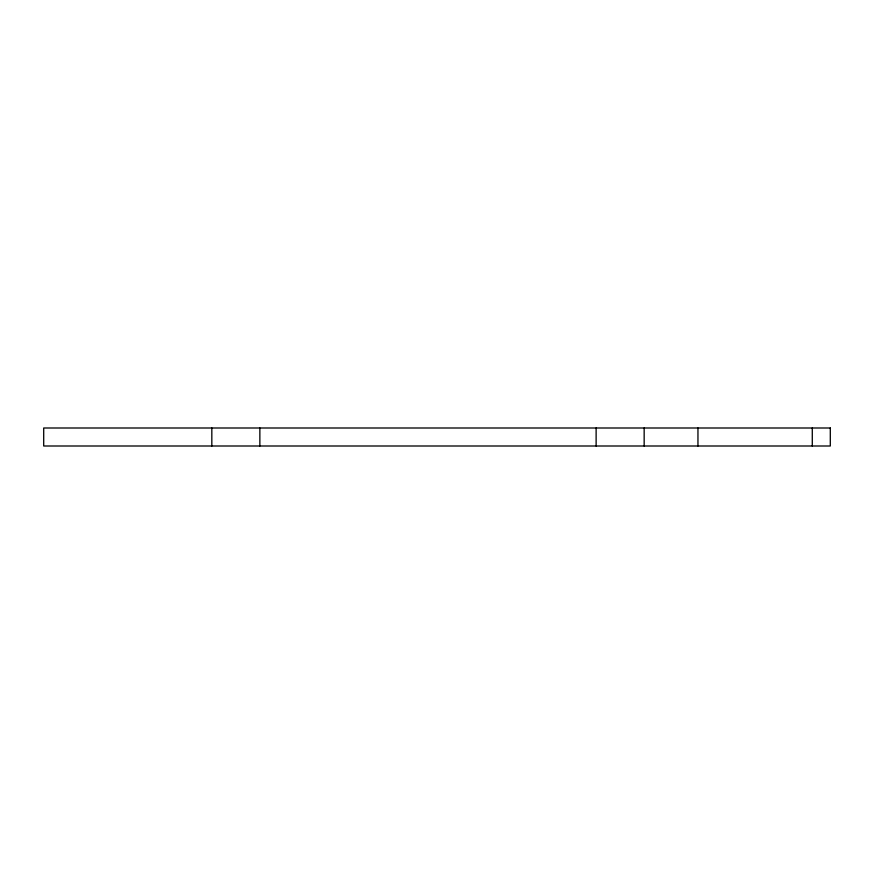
<?xml version="1.0" encoding="UTF-8"?>
<svg xmlns="http://www.w3.org/2000/svg" width="874" height="874" viewBox="0 0 874 874"><rect width="100%" height="100%" fill="white"/><g stroke="black" fill="none" stroke-linecap="round" stroke-linejoin="round"><path stroke-width="1.31" d="M812.285 427.998L812.285 446.002M697.955 427.998L697.955 446.002M644.16 427.998L644.16 446.002M596.123 427.998L596.123 446.002M259.862 427.998L259.862 446.002M211.825 427.998L211.825 446.002M830.3 427.998L43.7 427.998L43.7 446.002L830.3 446.002L830.3 427.998"/></g></svg>
